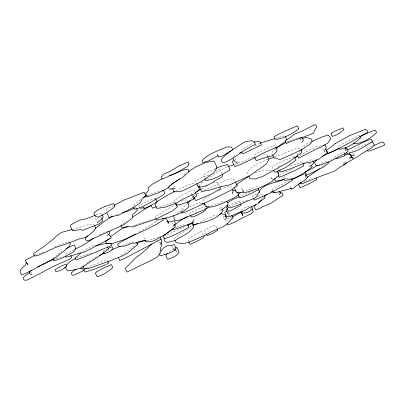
<?xml version="1.0" encoding="UTF-8"?>
<svg xmlns="http://www.w3.org/2000/svg" width="405" height="405" viewBox="0 0 405 405"><rect width="100%" height="100%" fill="white"/><g stroke="black" fill="none" stroke-linecap="round" stroke-linejoin="round"><path stroke-width="0.3" stroke-dasharray="2.02 1.52" d="M103.442 251.743L103.467 251.08L107.249 248.888M144.57 239.036L144.656 237.892L145.385 239.401M290.294 187.439L290.532 186.594L291.205 187.981M296.966 154.831L297.255 153.839L300.819 150.893M272.423 190.249L272.838 189.064L275.633 187.444L290.557 180.159M142.874 205.132L143.011 204.773M173.259 187.48L173.983 186.118L174.742 187.682M199.128 185.895L200.703 183.43L205.431 180.23M303.684 146.878L305.299 144.636L310.767 141.897M174.307 238.945C177.922 233.908 184.65 232.283 189.094 228.03M190.998 199.295L194.856 194.876L196.557 194.071M133.766 205.877L135.953 203.082L140.915 199.311M283.282 178.114L284.523 176.524L285.029 177.572M192.071 221.899L193.469 220.295L192.967 219.181L194.228 221.783M233.65 156.664L234.515 155.631L235.614 155.064M234.971 186.371L236.474 184.969M188.021 203.118L183.895 207.147L180.655 209.618L181.759 211.896M158.745 252.776L159.995 251.637M235.082 159.519L235.604 159.054L236.89 161.701M352.806 154.214L353.499 153.591L354.218 155.075M241.015 150.832L243.942 148.144L253.545 142.651M93.013 230.485L94.001 229.61M366.798 149.237L368.763 147.552L371.38 146.509M183.845 175.097L185.298 173.867M263.604 197.21L261.615 198.815M169.168 252.042L174.499 247.814L175.851 247.642M276.048 148.483L273.638 150.457L271.664 153.156L272.459 154.786M52.675 258.339L61.752 251.459M228.207 206.054L231.969 203.973L238.079 201.594L239.365 201.412L240.383 203.507M330.161 160.552L332.034 159.079L334.317 158.147M173.193 226.729L172.576 227.205M137.022 243.542L126.046 252.072L120.867 255.444M191.803 225.939L190.456 226.921M320.952 167.63L326.389 163.514M82.858 251.637L87.293 248.351L92.487 245.789L94.476 245.881M88.852 261.6L92.76 258.689L97.205 256.522M88.401 261.929L86.751 263.118M123.241 223.661L127.119 220.963M121.444 224.902L122.796 223.975M351.884 151.227L354.102 149.334L370.585 142.201M206.894 179.273C213.491 175.081 219.768 170.166 226.957 167.078M241.248 210.008L245.096 207.709L249.166 206.079L250.482 206.029M176.793 213.693L178.757 212.443M179.44 212.012L184.007 209.375M30.846 272.018L31.605 273.37M139.178 231.847L157.626 220.958M156.624 240.95L159.595 239.122M176.297 203.963L155.029 216.776L155.849 218.457M229.225 207.157C235.011 203.421 241.866 201.69 248.473 199.989M256.507 194L252.467 196.481L253.014 197.61M87.227 267.766C93.621 264.571 100.369 261.797 107.365 260.238M74.211 249.515L75.016 249.055M73.811 249.743L64.694 254.922M220.558 189.702L224.542 187.5L230.349 185.444M209.643 195.488L204.13 198.612L202.89 200.612L203.249 201.381M201.326 189.044L204.383 187.388M204.834 187.145L206.621 186.184M99.524 234.92L105.447 231.726L108.717 230.906M211.177 205.998L223.484 201.376L224.912 201.508M318.214 165.124C321.195 163.863 324.066 161.205 327.473 161.362M113.8 205.588L106.758 209.036L106.485 211.349M276.286 176.671L277.769 175.897M200.186 222.218L213.916 215.642L217.591 215.035M218.067 191.003L220.062 189.975M299.867 155.181L315.854 146.782L321.762 145.618M279.506 175.011L285.186 172.074L293.564 168.47M259.782 143.345L254.472 146.073M175.851 190.811C182.311 188.133 188.608 183.47 195.787 183.485M212.878 183.136L214.493 182.341L217.571 182.366L219.601 186.548M306.296 161.975L310.053 160.127L312.397 159.524L312.908 160.582M147.739 195.438C152.103 193.514 156.71 191.16 161.443 190.618M215.84 171.396L219.92 169.406L222.011 173.71M207.087 185.961L208.028 185.51M197.119 193.803L201.012 191.96M204.257 190.421L226.192 180.038L233.027 178.544L235.047 181.263M184.958 226.557L165.053 235.735M289.418 141.259L294.364 138.94L297.599 138.343M54.802 247.101L57.91 245.658M232.465 216.903L226.273 219.647L225.727 220.512L226.8 222.725M134.581 208.114L136.141 207.406M278.149 166.627L279.875 165.837M253.231 190.866L239.887 196.541M208.975 175.036L202.201 177.324L195.291 180.741L196.541 183.308M195.433 212.731L197.124 211.992M237.32 163.473L234.505 164.476M215.49 168.677L208.691 171.563L203.386 175.441L204.733 178.215M238.459 163.002L254.887 156.629M189.408 206.803L199.341 202.748L202.09 203.472M116.417 214.645L119.607 213.364M301.29 139.158L300.368 139.528L301.366 141.583M53.89 259.458L55.581 258.79M56.143 258.567L58.922 257.469L63.544 256.527M58.431 245.42L69.093 241.243M287.11 142.145L288.841 141.482M96.238 214.933L101.215 213.076L101.711 214.103M43.867 251.93L35.301 255.084M146.833 240.975L159.909 236.469M255.059 172.986C260.774 170.156 267.082 170.783 273.183 170.146M135.047 225.256L138.439 224.031M294.344 156.669L278.969 162.699L271.826 166.45L273.375 169.639M257.524 196.263L262.035 194.663L263.746 195.473M304.231 181.511L305.036 181.227M76.469 258.061L89.444 253.53L91.084 253.606M305.436 181.086L310.245 179.42M139.006 223.828L153.049 219.105M121.945 245.465L132.354 242.079L134.728 242.084M274.656 157.13L296.556 148.498L300.419 148.782M276.002 138.216L283.49 135.867L283.956 136.126M228.506 215.754L231.554 214.797M241.972 191.347L244.266 190.628L246.351 190.856L257.15 186.447L257.793 186.968M302.408 162.005L294.02 164.987L290.38 165.382M267.953 159.231C260.349 162.324 252.118 165.625 246.954 172.333L248.235 174.97M181.379 201.169L186.305 199.827L186.811 200.88M154.568 218.68L156.315 218.168M345.404 161.792L342.807 162.542L343.693 164.364M72.768 229.377L89.262 224.451L94.097 224.719M176.418 227.21L183.556 224.588L184.052 225.251M286.294 178.863L290.765 178.296M134.48 225.458L133.048 225.747M175.188 202.181C168.936 202.323 163.888 207.588 157.57 206.373M160.815 242.266L159.317 242.342L159.869 243.481M251.88 208.879L249.47 208.96M155.606 198.875L153.171 198.911L145.349 202.211L138.915 205.674L139.69 207.269M225.352 216.143L223.008 216.143L224.243 218.685M263.366 154.072L266.475 154.259L267.29 155.94M310.863 163.979L308.377 163.812L309.314 165.746M324.491 149.369L322.891 149.278L323.686 150.908M349.019 157.155L349.368 157.175M359.645 135.624L358.638 135.503L337.912 146.448L338.458 147.562M174.231 224.319L172.236 223.58L172.965 225.089M106.804 233.493L107.573 233.872M275.304 146.296L274.468 145.719L269.674 147.349L255.509 154.087L253.773 155.571L254.32 156.694M344.721 148.6L345.794 150.802M344.604 153.601L343.906 152.159L342.159 152.726L334.864 156.644L335.654 158.279M278.518 168.343L279.01 169.361M272.383 179.096L270.904 176.828L272.545 180.205M278.23 192.826L278.706 193.813M243.284 191.413L241.674 188.097L243.415 191.924M218.087 155.581L216.928 153.201L217.217 154.335M230.602 185.961L231.857 188.553M228.481 211.926L228.992 212.984M222.092 208.661L221.596 207.638L219.485 207.628L220.912 210.575M216.726 228.121L215.45 225.484L214.949 225.342L209.957 227.19L205.421 229.579L204.647 230.728L206.206 233.938M205.416 209.451L204.069 206.682L201.123 207.74L189.17 213.334L190.142 215.333M195.083 191.641L194.046 189.505C187.145 192.476 179.785 195.559 174.226 200.688L175.051 202.384M193.276 195.686L193.818 196.8M192.38 195.033L191.585 193.398L190.811 193.058L191.848 195.22M192.648 195.58L193.706 197.767M192.112 195.767L193.428 198.475M203.614 235.113L201.806 231.397L196.091 233.862L187.819 239.132L188.593 241.284M174.595 250.295L172.854 246.701L172.302 246.442L174.044 250.032M101.64 218.057L101.123 216.999L95.403 218.776L97.357 222.796"/><path stroke-width="0.61" d="M261.569 199.751L261.539 200.455L258.466 202.53M234.475 188.052L236.652 192.699L240.393 192.729L243.552 191.965M164.227 237.978L164.091 239.482C165.341 244.888 172.003 240.96 175.426 240.357C181.642 235.847 189.707 233.705 193.777 226.684L192.162 223.352L187.581 225.393M345.794 150.802L346.083 149.06L345.298 147.44M278.129 173.467L279.253 170.819L279.84 170.313M26.381 262.475L25.51 265.209C22.184 267.806 17.481 270.879 21.986 274.975L30.957 270.859L56.568 257.074L69.068 246.731L70.409 243.957L69.62 242.332M351.778 155.13L351.489 156.153L352.365 157.96L355.195 158.107L358.612 156.173L360.065 154.781L364.971 151.683L371.385 148.027L374.245 145.101L372.762 142.109L371.643 142.039M66.207 266.055C67.888 262.501 71.933 260.071 75.431 258.476M65.954 266.819L65.65 267.654L66.516 269.482L67.999 270.96L74.398 269.841L80.671 268.186L100.263 255.272L108.474 248.948L107.538 247.015M232.627 192.826L233.118 191.14L232.364 189.586M160.426 244.62L161.934 241.294L160.856 239.066M324.213 151.996L326.369 147.592L325.109 144.99L322.866 145.405M305.446 177.142C306.676 176.064 305.907 174.196 304.555 173.684L291.802 179.602M110.433 236.697L110.54 236.51C116.518 233.204 120.892 227.767 128.026 226.638M204.125 236.176L203.199 237.725L199.174 240.18L190.087 244.357L188.841 241.795M301.431 150.392L302.079 149.349M227.726 202.667L233.027 199.397L239.309 196.749M190.066 200.637L188.021 203.118M316.563 159.762L314.513 162.476L315.834 165.194L318.613 165.665L331.189 160.967L337.988 157.064L345.895 153.191L348.138 151.121L346.726 148.215L345.425 148.119M172.555 188.538L173.907 191.803L181.789 191.195L188.198 188.148L200.986 181.794L214.215 172.495L216.964 167.179L214.002 160.906L205.375 162.648L196.096 166.657L188.467 171.604M301.867 142.611L303.391 140.505L302.059 137.756L299.214 138.1M173.456 226.091L175.466 223.368L174.15 220.659L170.156 222.011L167.351 220.943L168.51 223.322L166.445 218.776L163.291 218.604M238.677 194.172L240.271 192.613M167.64 253.191L165.721 255.58L167.564 259.372C171.75 257.671 177.218 256.557 179.111 251.895L177.081 247.723L175.851 247.642M87.505 235.745L85.197 238.358L86.493 241.026L90.214 240.008L124.072 224.562L132.394 218.057L132.298 215.075L137.452 210.109L136.662 208.484M255.889 204.647L254.031 206.363L255.53 209.886L258.77 208.879L262.845 206.682L271.102 203.168L283.176 195.023L282.32 193.261L280.726 192.426L279.83 192.562M279.187 194.8L280.533 193.418L279.561 191.418M107.517 235.533L109.851 233.234L108.945 231.371M174.454 225.757C178.038 221.768 182.503 218.715 187.394 216.538M83.364 265.969L82.878 266.419L83.881 268.485L87.991 268.763L109.785 260.987L121.799 256.233L127.469 253.176L137.695 244.504L136.753 242.57M236.474 184.969L238.454 183.136L249.126 176.135M95.322 228.43L104.708 221.105L112.909 216.062M227.534 208.535L226.187 209.917L228.162 213.982L229.503 214.037M160.826 250.872L164.045 247.531L167.503 245.81L171.472 245.531L173.583 244.549L174.337 244.6L176.145 248.331L174.044 250.032M267.123 194.172L264.455 196.486M177.78 180.124L169.67 185.93M224.734 219.702L226.582 218.133L224.957 214.792L221.419 213.643L219.778 214.24M227.883 206.292L226.557 207.39L228.435 211.253L230.855 210.676L241.147 205.077L240.641 204.029M178.615 179.4L179.43 178.737M309.779 166.708L312.321 164.617L313.936 162.704L313.166 161.114M276.048 148.483L280.923 145.253L285.96 142.59M166.744 233.28L170.743 230.379M118.533 257.302L118.311 257.479L119.769 260.481L123.834 258.861L161.185 239.107L160.162 237.001M174.595 250.295C170.515 253.388 165.088 254.36 160.228 255.828L159.484 254.305M327.675 162.511L328.45 161.894M220.912 210.575C222.988 207.871 230.84 205.583 226.992 201.391M97.357 222.796L102.1 218.614L103.214 217.191L101.964 214.62M193.428 198.475L196.359 196.222L196.643 194.851L195.342 192.178M319.651 168.602L307.354 177.4M258.932 192.375L259.691 191.813C259.453 189.094 262.835 187.49 264.713 186.239C270.434 182.792 277.293 182.346 283.348 179.547L283.47 179.516M137.022 243.542C139.603 241.891 142.849 240.509 146.018 240.934M80.914 253.059L75.077 258.086L75.983 259.954C88.138 255.636 99.924 250.341 111.79 245.364L110.874 243.481L106.545 243.289L95.453 245.769M227.068 210.838L224.77 212.514L226.577 216.24L230.106 216.457L239.107 212.438L246.346 209.714L248.27 208.195L257.828 203.816L260.957 200.677L265.007 198.02L264.025 195.995M232.374 149.815L244.514 141.988L251.211 140.682L254.239 141.75L255.55 144.453C244.002 148.883 235.421 158.284 223.965 162.689L222.406 162.587L220.968 159.626L226.987 153.728L232.014 150.073M165.898 233.958L163.018 235.968L164.344 238.692C173.031 236.15 181.111 231.68 188.968 227.235L187.763 224.75M132.688 217.029L145.83 208.443L151.197 205.639L152.528 208.14L156.578 206.717M106.844 264.247L108.697 262.972L107.897 261.331M171.194 230.075L172.981 228.865M205.684 210.003C201.422 213.207 196.739 216.022 191.454 217.1L190.142 215.333M109.34 238.651L105.573 241.177L106.571 243.238L112.919 243.38L124.679 239.446L146.306 229.513L156.705 224.178L163.483 219.935L162.668 218.254M233.801 160.426L232.298 161.524L234.708 166.485L240.185 164.673L254.629 157.864L261.833 153.753L278.281 146.488L285.53 141.35L286.583 139.138L285.545 137.001L285.009 136.713M29.929 272.611L25.844 275.218L23.05 277.881L24.138 280.123L26.644 280.209L34.157 276.65L53.652 266.212L69.65 259.235L71.796 257.529L70.814 255.509M67.336 247.906L74.206 244.893L75.451 247.465L75.593 249.424L73.042 252.31L61.438 258.425L53.804 260.931L52.827 258.916M66.091 248.705L66.921 248.174M272.545 180.205L278.205 176.499L278.842 174.914L277.116 171.356M173.785 215.612L174.099 218.28L175.274 220.695L179.987 220.047L205.416 209.35L207.193 208.094L206.17 205.993M300.925 182.807L298.586 184.26L298.991 185.394M31.453 270.368L29.054 271.816L30.233 274.246L32.056 274.301M273.152 180.681C264.207 186.578 254.153 190.077 243.937 192.988L243.415 191.924M151.931 243.931C147.228 248.128 142.924 253.069 137.427 256.497C132.82 259.858 129.706 264.809 125.115 268.247L127.038 272.054L151.647 260.192L157.768 256.729L160.922 251.93L160.512 248.078L162.01 244.726L161.053 242.757M93.408 238.302C87.743 242.311 82.073 246.199 75.527 248.797M343.693 164.364L353.413 159.14L352.75 157.773M108.327 248.26L112.053 246.675L113.061 248.756C110.788 251.252 107.619 252.781 104.419 253.748L103.685 252.244M285.606 140.287L289.605 137.958L294.121 134.359L302.034 131.139L314.493 124.791L315.652 124.826L316.594 126.77L313.364 133.22C304.626 137.072 295.174 139.416 286.406 143.476L285.262 141.122M218.087 155.581L208.793 160.81L202.829 162.557L201.923 160.689C208.453 153.551 218.411 150.766 226.957 146.838L231.569 147.147L232.85 149.784L222.148 156.229L218.553 157.084L217.753 155.434M86.159 268.378L83.794 269.715L84.918 272.033L93.889 269.482L105.928 264.627M200.834 189.322L196.876 191.56M359.999 136.642L364.333 134.308C368.18 133.26 371.431 130.724 375.541 130.435L376.609 132.632C370.367 138.449 362.85 143.102 354.183 143.826L353.707 142.849M162.309 178.777L152.417 184.103L148.022 187.834L148.346 190.745L145.663 193.62L147.263 196.921L158.684 192.669L166.987 188.543L173.426 182.868L182.857 177.218L189.135 171.543L188.178 169.579L184.69 169.462L169.336 175.745M65.235 256.031L65.772 257.14C72.232 255.975 78.155 253.181 84.564 251.956L111.274 238.049L110.206 235.857L108.702 234.399M135.832 233.928L121.247 241.78L117.592 244.19L118.619 246.316L121.51 246.463M317.707 165.392L305.228 172.145L306.053 173.851L306.833 174.327L309.577 173.902L323.377 167.199L328.409 163.286L327.939 162.324M114.21 205.365L124.051 200.105L144.129 192.248L145.77 195.625L141.932 199.3L140.343 202.753L134.141 206.955L118.042 215.475L115.607 215.723L108.945 217.399L106.905 212.949M322.294 156.31L338.727 148.554M239.633 153.044L241.228 152.204M209.532 206.864L205.512 208.945M297.857 156.229L294.769 157.712M232.465 216.903L241.172 212.053L242.884 215.576L240.919 211.749L241.81 211.309M303.299 163.483L304.418 162.916M174.833 191.322L166.49 195.595L157.353 201.406L155.019 204.707L156.826 208.428L165.027 207.193L176.54 203.001L183.835 198.688L194.349 193.798L199.543 189.353L196.744 183.586M41.766 264.84L48.23 261.665L53.89 259.458M37.569 266.89L41.214 265.113M347.434 149.713C355.555 146.61 363.032 141.704 371.258 139.087L372.478 141.598C364.632 146.494 356.096 152.255 346.746 153.429L346.245 152.391M147.03 195.787L143.122 197.665M100.815 254.801L104.06 253.241M99.266 255.54L100.298 255.044M197.63 223.56L192.871 225.529M216.007 168.434L219.318 166.875L227.6 164.486L230.217 169.867C222.431 173.968 214.893 179.871 205.811 180.433L205.006 178.767M76.287 269.188L74.733 269.922L71.179 273.056L72.227 275.213L73.649 275.294L83.592 270.58L82.539 268.419L81.051 268.414L80.716 267.816M134.065 208.352L128.147 211.02L122.386 212.62M111.669 249.88L120.487 246.093M194.228 221.783L186.037 225.317L176.944 228.592L173.72 229.559L173.036 228.147M311.891 141.416L321.722 137.138L327.999 134.981L329.716 136.708L330.763 138.869L327.827 142.99L320.73 147.238L317.92 148.21L298.586 158.163L297.508 155.945M302.444 138.702L305.76 137.386L310.949 138.692L312.204 141.284L311.03 143.238C301.705 150.427 290.562 155.105 279.764 159.626L276.412 158.274L274.038 158.041L272.722 155.328M373.952 145.491L381.642 142.054L383.54 142.322L384.75 144.813L382.867 145.886L370.727 150.645L367.75 151.202L367.274 150.22M95.226 215.313L86.113 218.73L79.836 220.042L71.027 224.755L70.414 226.425L72.495 230.713L81.066 229.63L82.362 230.399L97.352 224.633L99.21 223.838L102.926 220.705L101.898 218.584M34.729 255.292L25.201 260.258L26.527 262.992L28.001 264.592L27.53 263.625M285.54 178.62L280.235 180.529L275.709 181.162L274.458 178.58M228.01 166.708L233.953 164.663M274.099 157.312L268.976 158.922M274.889 138.566L260.147 143.157M344.65 155.135L346.817 154.462L350.477 154.634M221.636 186.467L210.094 189.97L201.746 191.555L199.326 186.568M254.219 142.282C257.322 140.53 260.764 140.621 261.407 144.818L244.848 153.019L242.392 153.672L241.567 151.971M72.211 229.524L61.828 232.318L57.059 235.3L54.356 238.272L43.046 247.242L33.418 253.51L34.714 256.178L39.437 254.897L54.999 247.678L66.759 243.729L79.724 238.712L84.868 237.72L87.283 236.53L94.284 230.592L95.722 228.066L94.37 225.276M291.433 188.441L276.777 192.299L273.598 192.669L272.656 190.735M221.677 186.462L230.07 184.746L249.227 175.917L251.348 174.585L266.515 163.858L268.925 159.302L267.563 156.497M140.206 208.332L144.382 207.598M122.199 246.351L125.449 245.86L132.303 243.081L134.546 243.187L139.74 241.35L145.876 240.408M274.782 192.213L275.051 192.173M175.249 188.72L169.417 189.089L168.333 186.847M352.041 157.297L350.396 157.231M225.352 216.143L226.516 216.184M162.623 190.689L163.726 190.74L164.891 193.114L162.84 195.21C153.632 200.202 144.813 206.874 134.526 209.304L133.463 207.122M305.502 175.451L306.625 175.512L307.476 177.258L305.75 179.501L295.26 186.538L294.754 187.429L291.185 189.272L290.739 188.355M335.922 158.826L337.75 158.451L344.584 155.763L345.07 154.558L344.604 153.601M271.087 191.874L273.35 192.086M325.129 149.46L326.096 149.556L327.483 152.401L319.16 159.018L311.718 161.995L303.932 163.372L290.086 168.91L280.862 172.095L279.506 170.378M354.456 155.571L350.406 155.029L349.378 152.923M202.09 203.472L205.406 204.419M232.131 189.727L236.125 191.059M197.787 185.88L199.346 186.918C207.907 187.125 214.534 180.387 221.854 176.944L222.796 175.325L222.274 174.251M237.659 163.291L234.399 161.069L232.971 158.132M359.908 136.161L360.683 137.761C354.517 143.259 347.738 148.362 339.268 149.237L338.727 148.124M350.72 155.13L351.444 156.624L349.905 157.813L349.89 158.947M345.86 162.729L346.315 163.66L340.084 166.997L334.246 171.214L317.317 177.476L301.512 184.027L300.677 182.306M311.404 165.093L312.214 166.764C304.13 173.112 294.962 179.876 284.361 180.341L283.819 179.228M316.001 177.846L316.832 179.557L307.932 184.386L300.049 187.718L299.067 185.601M300.95 149.875L302.014 152.062L300.13 153.829L289.048 161.813L262.84 176.347L255.18 179.056L250.027 178.666L248.746 176.028M302.955 163.134L303.78 164.835L303.583 166.015L295.108 170.389L279.43 177.42L278.443 175.385M294.582 157.165L296.025 160.137L285.444 167.64L275.162 172.171L274.408 171.771L273.633 170.176M291.823 178.767L292.521 180.2L285.474 184.705L268.925 193.59L255.15 199.898L254.107 199.862L253.287 198.172M275.83 147.329L277.05 149.84L276.671 151.546L272.803 155.444L270.889 156.229L269.371 156.214L256.238 160.638L254.598 157.261M258.466 188.345L258.911 189.262L252.229 193.033L241.542 197.584L239.335 197.488L238.099 194.942M258.355 189.454L259.468 192.097L257.124 194.896L257.185 196.05L255.423 197.777L236.312 205.892L230.592 207.841L228.197 207.724L226.927 205.102M251.383 206.246L252.801 209.172C249.784 210.975 246.442 213.475 242.737 213.081L241.744 211.03M252.153 209.446L253.257 211.709L251.373 213.724L240.848 218.725L236.034 221.525L229.336 224.476L227.873 224.932L227.068 223.276M235.3 181.789L237.34 185.996L233.462 188.031L232.536 189.343L214.599 198.425L186.34 211.694L182.316 213.035L181.759 211.896M237.522 192.37L238.753 194.901L233.761 197.959L224.117 202.667L215.951 205.937L210.959 207.127L205.963 206.332L205.588 206.236L203.993 202.945M219.859 187.069L220.619 188.639L212.569 193.418L195.706 200.688L194.086 197.351M231.802 215.303L233.037 217.849L230.415 220.087L227.65 223.494L223.256 226.557L211.967 231.554L205.132 235.305L188.381 242.403L183.181 243.623L176.114 242.666L175.081 240.54M222.34 209.172L223.089 210.711C216.508 220.517 204.024 222.056 193.463 224.77L192.304 222.38M217.237 229.174L217.748 230.227L212.59 233.442L206.985 235.543L206.464 234.475M193.706 197.767L194.238 198.86C188.517 201.401 182.746 204.571 176.423 205.214L175.325 202.951M187.323 201.928L188.852 205.077L188.649 206.884C180.23 215.764 167.832 217.282 156.679 220.138L156.117 219.019M175.684 203.209L177.43 206.803L172.606 210.833L156.629 218.761L132.84 226.881L128.35 226.653L121.88 227.605L120.786 225.352M174.231 224.319L175.476 226.881C170.1 231.169 164.648 235.194 158.436 238.206C154.654 240.707 150.376 242.565 145.8 241.572L145.309 240.56M155.687 198.875L157.11 201.811L150.215 205.877L144.084 208.742L143.608 207.76M175.036 248.923L176.383 251.697M233.027 193.944L232.667 192.932M298.333 128.719L298.288 129.316C291.408 134.106 283.667 138.707 275.132 139.411L273.952 136.981L277.941 134.495L285.216 131.023L297.351 125.879L298.394 128.02L298.333 128.719M331.432 133.139L331.133 134.252L332.115 136.272C336.651 135.938 340.301 132.379 343.87 129.792L342.944 127.889L334.788 131.215L331.432 133.139M188.411 164.85L187.793 166.293L174.975 173.517L162.147 179.147L161.19 177.182L164.182 173.775L169.523 171.685L178.038 166.521L188.203 161.879L189.003 163.529L188.411 164.84M95.732 273.107L95.534 273.466L97.134 276.762C103.103 275.081 108.181 271.527 112.863 267.578L111.4 264.566L104.161 267.751L96.425 271.887L95.732 273.107M335.573 143.4L326.389 150.488L327.822 153.439L335.335 150.447L349.96 142.55L367.811 132.197C367.451 130.142 365.553 128.355 363.69 129.985L348.938 135.913L335.573 143.4M64.506 267.887C62.228 270.12 58.988 271.077 55.91 271.633L55.009 269.786L61.033 266.176L65.899 264.111L66.784 265.933L64.506 267.887M111.952 208.874L105.7 213.314L98.521 217.019L95.539 216.462L93.879 213.04C99.468 208.074 106.702 205.786 113.699 203.563L115.06 206.368L111.952 208.874"/></g></svg>
